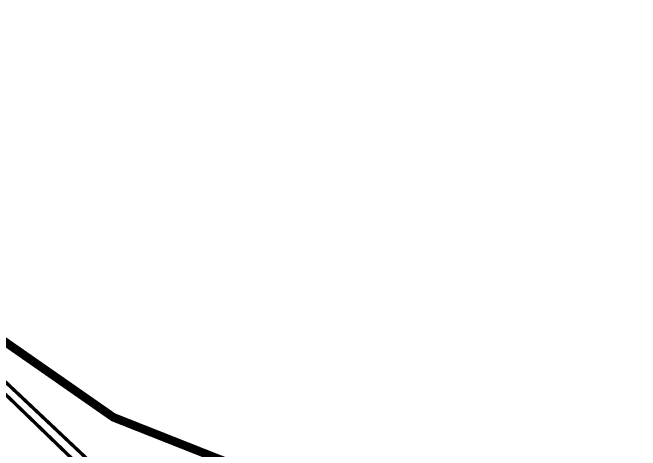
# Model space of a CAD drawing. Header units: metres. Extents: x 561401 to 594056, y 8460144 to 8508504.
# Drawn here: x 569807.07 to 569843.95, y 8473178.54 to 8473204.23 of the extents above; entities that cross this region are included whole.
import ezdxf

# ---------------------------------------------------------------- set-up
doc = ezdxf.new("R2010")
doc.units = ezdxf.units.M
doc.layers.add('1.1. DERECHO DE VIA', color=230, linetype='Continuous')
doc.layers.add('1.7 PIRCA DE PIEDRA', color=8, linetype='Continuous')

msp = doc.modelspace()

# ---------------------------------------------------------------- linework, layer by layer
at = {"layer": '1.1. DERECHO DE VIA', "color": 230, "linetype": 'Continuous', "lineweight": 40, "ltscale": 0.2, "const_width": 0.5}
msp.add_lwpolyline([(569717.621, 8473336.6), (569726.793, 8473318.844), (569731.391, 8473299.453), (569731.397, 8473279.463), (569731.037, 8473259.466), (569733.038, 8473239.796), (569747.415, 8473226.302), (569763.803, 8473214.837), (569780.191, 8473203.373), (569796.58, 8473191.909), (569812.993, 8473180.482), (569831.479, 8473173.177), (569851.393, 8473173.06), (569871.301, 8473174.974), (569891.209, 8473176.888), (569911.117, 8473178.803), (569931.025, 8473180.717), (569950.934, 8473182.632), (569970.842, 8473184.546), (569990.75, 8473186.46)], dxfattribs=at)
at = {"layer": '1.7 PIRCA DE PIEDRA', "color": 64, "linetype": 'Continuous', "lineweight": -3, "const_width": 0.2}
for points in [[(569795.512, 8473193.76), (569794.987, 8473193.039), (569796.595, 8473191.869), (569798.383, 8473189.71), (569800.862, 8473187.405), (569802.697, 8473185.648), (569807.156, 8473181.348), (569812.685, 8473176.004), (569815.603, 8473173.391), (569819.879, 8473169.572), (569822.135, 8473168.361), (569827.103, 8473166.186), (569831.393, 8473164.962), (569836.874, 8473164.418), (569842.351, 8473164.291), (569850.766, 8473165.437)], [(569847.436, 8473165.959), (569841.012, 8473165.362), (569832.031, 8473166.047), (569828.824, 8473166.527), (569823.021, 8473168.649), (569817.631, 8473172.345), (569811.442, 8473178.049), (569805.106, 8473184.017), (569798.319, 8473190.696), (569795.512, 8473193.76)]]:
    msp.add_lwpolyline(points, dxfattribs=at)

doc.saveas('drawing.dxf')
